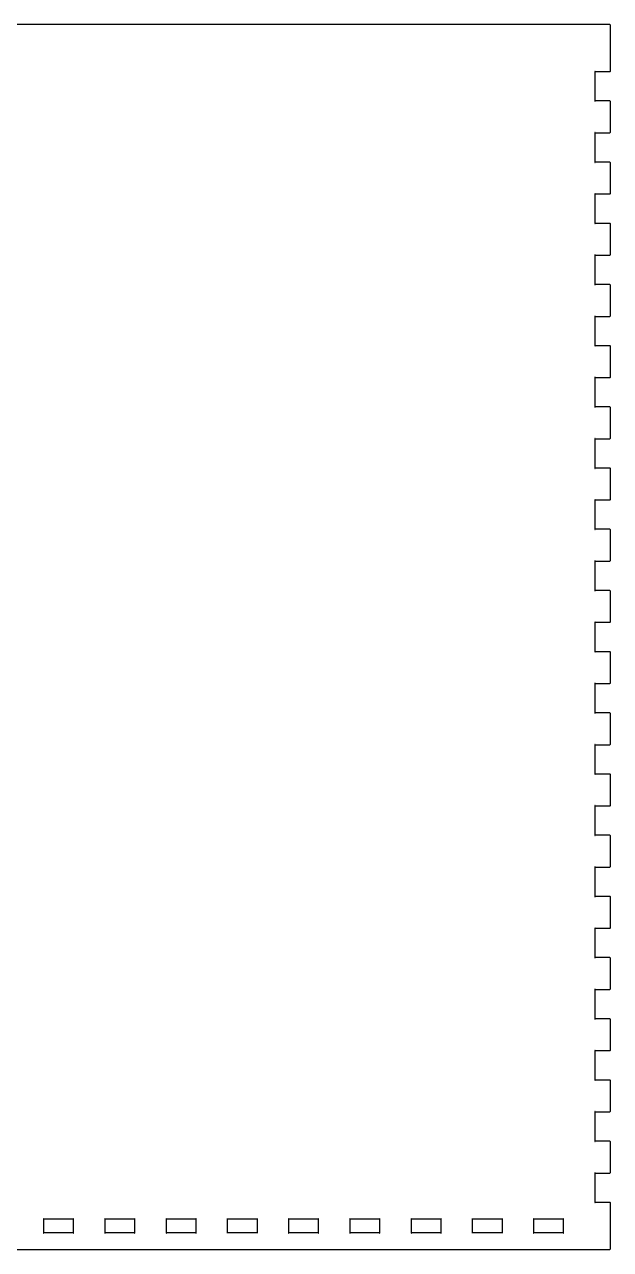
# Model space of a CAD drawing. Extents: x -201 to 201, y -296 to 307.
# Drawn here: x -96.3 to -0.6, y -295.8 to -95.6 of the extents above; entities that cross this region are included whole.
import ezdxf

# ---------------------------------------------------------------- set-up
doc = ezdxf.new("R2010")
doc.units = 0
doc.header["$MEASUREMENT"] = 0
doc.layers.add('MODELSKETCH_VISIBLE', color=7, linetype='CONTINUOUS')

msp = doc.modelspace()

# ---------------------------------------------------------------- linework, layer by layer
at = {"layer": 'MODELSKETCH_VISIBLE'}
for p, q in [((-3.2247, -95.6247), (-198.2239, -95.6247)), ((-0.7247, -95.6247), (-3.2247, -95.6247)), ((-0.7087, -95.6247), (-0.7247, -95.6247)), ((-0.6547, -95.6537), (-0.7087, -95.6247)), ((-0.6237, -95.7077), (-0.6547, -95.6537)), ((-0.6237, -95.7257), (-0.6237, -95.7077)), ((-0.6237, -103.2247), (-0.6237, -95.7257)), ((-3.1627, -103.2867), (-3.1667, -103.3107)), ((-3.1667, -103.3107), (-3.1347, -103.3257)), ((-3.1387, -103.2827), (-3.1627, -103.2867)), ((-3.1237, -103.3147), (-3.1387, -103.2827)), ((-3.1347, -103.3257), (-3.1237, -103.3257)), ((-3.1237, -103.3257), (-3.1237, -103.3147)), ((-3.1237, -103.3257), (-0.7247, -103.3257)), ((-3.1237, -108.1257), (-3.1237, -103.3257)), ((-0.7247, -103.3257), (-0.7087, -103.3257)), ((-0.7087, -103.3257), (-0.6547, -103.2947)), ((-0.6547, -103.2947), (-0.6237, -103.2417)), ((-0.6237, -103.2417), (-0.6237, -103.2247)), ((-3.1347, -108.1257), (-3.1667, -108.1387)), ((-3.1667, -108.1387), (-3.1627, -108.1627)), ((-3.1627, -108.1627), (-3.1387, -108.1667)), ((-3.1387, -108.1667), (-3.1237, -108.1347)), ((-3.1237, -108.1257), (-3.1347, -108.1257)), ((-3.1237, -108.1347), (-3.1237, -108.1257)), ((-0.7247, -108.1257), (-3.1237, -108.1257)), ((-0.7087, -108.1257), (-0.7247, -108.1257)), ((-0.6547, -108.1547), (-0.7087, -108.1257)), ((-0.6237, -108.2077), (-0.6547, -108.1547)), ((-0.6237, -108.2257), (-0.6237, -108.2077)), ((-0.6237, -113.2257), (-0.6237, -108.2257)), ((-3.1627, -113.2877), (-3.1667, -113.3107)), ((-3.1667, -113.3107), (-3.1347, -113.3257)), ((-3.1387, -113.2837), (-3.1627, -113.2877)), ((-3.1237, -113.3147), (-3.1387, -113.2837)), ((-3.1347, -113.3257), (-3.1237, -113.3257)), ((-3.1237, -113.3257), (-3.1237, -113.3147)), ((-3.1237, -113.3257), (-0.7247, -113.3257)), ((-3.1237, -118.1257), (-3.1237, -113.3257)), ((-0.7247, -113.3257), (-0.7087, -113.3257)), ((-0.7087, -113.3257), (-0.6547, -113.2957)), ((-0.6547, -113.2957), (-0.6237, -113.2417)), ((-0.6237, -113.2417), (-0.6237, -113.2257)), ((-3.1347, -118.1257), (-3.1667, -118.1397)), ((-3.1667, -118.1397), (-3.1627, -118.1627)), ((-3.1627, -118.1627), (-3.1387, -118.1677)), ((-3.1387, -118.1677), (-3.1237, -118.1357)), ((-3.1237, -118.1257), (-3.1347, -118.1257)), ((-3.1237, -118.1357), (-3.1237, -118.1257)), ((-0.7247, -118.1257), (-3.1237, -118.1257)), ((-0.7087, -118.1257), (-0.7247, -118.1257)), ((-0.6547, -118.1547), (-0.7087, -118.1257)), ((-0.6237, -118.2087), (-0.6547, -118.1547)), ((-0.6237, -118.2267), (-0.6237, -118.2087)), ((-0.6237, -123.2257), (-0.6237, -118.2267)), ((-3.1627, -123.2877), (-3.1667, -123.3097)), ((-3.1667, -123.3097), (-3.1347, -123.3247)), ((-3.1387, -123.2827), (-3.1627, -123.2877)), ((-3.1237, -123.3137), (-3.1387, -123.2827)), ((-3.1347, -123.3247), (-3.1237, -123.3247)), ((-3.1237, -123.3247), (-3.1237, -123.3137)), ((-3.1237, -123.3247), (-0.7247, -123.3247)), ((-3.1237, -128.1257), (-3.1237, -123.3247)), ((-0.7247, -123.3247), (-0.7087, -123.3247)), ((-0.7087, -123.3247), (-0.6547, -123.2967)), ((-0.6547, -123.2967), (-0.6237, -123.2427)), ((-0.6237, -123.2427), (-0.6237, -123.2257)), ((-3.1347, -128.1257), (-3.1667, -128.1397)), ((-3.1237, -128.1257), (-3.1347, -128.1257)), ((-3.1237, -128.1357), (-3.1237, -128.1257)), ((-0.7247, -128.1257), (-3.1237, -128.1257)), ((-0.7087, -128.1257), (-0.7247, -128.1257)), ((-0.6547, -128.1547), (-0.7087, -128.1257)), ((-3.1667, -128.1397), (-3.1627, -128.1637)), ((-3.1627, -128.1637), (-3.1387, -128.1677)), ((-3.1387, -128.1677), (-3.1237, -128.1357)), ((-0.6237, -128.2077), (-0.6547, -128.1547)), ((-0.6237, -128.2257), (-0.6237, -128.2077)), ((-0.6237, -133.2247), (-0.6237, -128.2257)), ((-3.1627, -133.2867), (-3.1667, -133.3107)), ((-3.1667, -133.3107), (-3.1347, -133.3257)), ((-3.1387, -133.2827), (-3.1627, -133.2867)), ((-3.1237, -133.3147), (-3.1387, -133.2827)), ((-3.1347, -133.3257), (-3.1237, -133.3257)), ((-3.1237, -133.3257), (-3.1237, -133.3147)), ((-3.1237, -133.3257), (-0.7247, -133.3257)), ((-3.1237, -138.1257), (-3.1237, -133.3257)), ((-0.7247, -133.3257), (-0.7087, -133.3257)), ((-0.7087, -133.3257), (-0.6547, -133.2947)), ((-0.6547, -133.2947), (-0.6237, -133.2417)), ((-0.6237, -133.2417), (-0.6237, -133.2247)), ((-3.1347, -138.1257), (-3.1667, -138.1387)), ((-3.1387, -138.1667), (-3.1237, -138.1347)), ((-3.1237, -138.1257), (-3.1347, -138.1257)), ((-3.1237, -138.1347), (-3.1237, -138.1257)), ((-0.7247, -138.1257), (-3.1237, -138.1257)), ((-0.7087, -138.1257), (-0.7247, -138.1257)), ((-0.6547, -138.1537), (-0.7087, -138.1257)), ((-3.1667, -138.1387), (-3.1627, -138.1627)), ((-3.1627, -138.1627), (-3.1387, -138.1667)), ((-0.6237, -138.2077), (-0.6547, -138.1537)), ((-0.6237, -138.2257), (-0.6237, -138.2077)), ((-0.6237, -143.2257), (-0.6237, -138.2257)), ((-3.1627, -143.2877), (-3.1667, -143.3107)), ((-3.1667, -143.3107), (-3.1347, -143.3257)), ((-3.1387, -143.2837), (-3.1627, -143.2877)), ((-3.1237, -143.3147), (-3.1387, -143.2837)), ((-3.1347, -143.3257), (-3.1237, -143.3257)), ((-3.1237, -143.3257), (-3.1237, -143.3147)), ((-3.1237, -143.3257), (-0.7247, -143.3257)), ((-3.1237, -148.1257), (-3.1237, -143.3257)), ((-0.7247, -143.3257), (-0.7087, -143.3257)), ((-0.7087, -143.3257), (-0.6547, -143.2957)), ((-0.6547, -143.2957), (-0.6237, -143.2417)), ((-0.6237, -143.2417), (-0.6237, -143.2257)), ((-3.1347, -148.1257), (-3.1667, -148.1397)), ((-3.1667, -148.1397), (-3.1627, -148.1627)), ((-3.1387, -148.1667), (-3.1237, -148.1357)), ((-3.1237, -148.1257), (-3.1347, -148.1257)), ((-3.1237, -148.1357), (-3.1237, -148.1257)), ((-0.7247, -148.1257), (-3.1237, -148.1257)), ((-0.7087, -148.1257), (-0.7247, -148.1257)), ((-0.6547, -148.1547), (-0.7087, -148.1257)), ((-3.1627, -148.1627), (-3.1387, -148.1667)), ((-0.6237, -148.2087), (-0.6547, -148.1547)), ((-0.6237, -148.2267), (-0.6237, -148.2087)), ((-0.6237, -153.2257), (-0.6237, -148.2267)), ((-3.1627, -153.2877), (-3.1667, -153.3117)), ((-3.1667, -153.3117), (-3.1347, -153.3267)), ((-3.1387, -153.2837), (-3.1627, -153.2877)), ((-3.1237, -153.3147), (-3.1387, -153.2837)), ((-3.1347, -153.3267), (-3.1237, -153.3267)), ((-3.1237, -153.3267), (-3.1237, -153.3147)), ((-3.1237, -153.3267), (-0.7247, -153.3267)), ((-3.1237, -158.1257), (-3.1237, -153.3267)), ((-0.7247, -153.3267), (-0.7087, -153.3267)), ((-0.7087, -153.3267), (-0.6547, -153.2957)), ((-0.6547, -153.2957), (-0.6237, -153.2417)), ((-0.6237, -153.2417), (-0.6237, -153.2257)), ((-3.1347, -158.1257), (-3.1667, -158.1397)), ((-3.1667, -158.1397), (-3.1627, -158.1637)), ((-3.1387, -158.1677), (-3.1237, -158.1357)), ((-3.1237, -158.1257), (-3.1347, -158.1257)), ((-3.1237, -158.1357), (-3.1237, -158.1257)), ((-0.7247, -158.1257), (-3.1237, -158.1257)), ((-0.7087, -158.1257), (-0.7247, -158.1257)), ((-0.6547, -158.1547), (-0.7087, -158.1257)), ((-0.6237, -158.2077), (-0.6547, -158.1547)), ((-3.1627, -158.1637), (-3.1387, -158.1677)), ((-0.6237, -158.2247), (-0.6237, -158.2077)), ((-0.6237, -163.2257), (-0.6237, -158.2247)), ((-3.1627, -163.2877), (-3.1667, -163.3097)), ((-3.1667, -163.3097), (-3.1347, -163.3257)), ((-3.1387, -163.2827), (-3.1627, -163.2877)), ((-3.1237, -163.3147), (-3.1387, -163.2827)), ((-3.1347, -163.3257), (-3.1237, -163.3257)), ((-3.1237, -163.3257), (-3.1237, -163.3147)), ((-3.1237, -163.3257), (-0.7247, -163.3257)), ((-3.1237, -168.1267), (-3.1237, -163.3257)), ((-0.7247, -163.3257), (-0.7087, -163.3257)), ((-0.7087, -163.3257), (-0.6547, -163.2967)), ((-0.6547, -163.2967), (-0.6237, -163.2427)), ((-0.6237, -163.2427), (-0.6237, -163.2257)), ((-3.1347, -168.1267), (-3.1667, -168.1407)), ((-3.1667, -168.1407), (-3.1627, -168.1637)), ((-3.1627, -168.1637), (-3.1387, -168.1677)), ((-3.1387, -168.1677), (-3.1237, -168.1357)), ((-3.1237, -168.1267), (-3.1347, -168.1267)), ((-0.7247, -168.1267), (-3.1237, -168.1267)), ((-3.1237, -168.1357), (-3.1237, -168.1267)), ((-0.7087, -168.1267), (-0.7247, -168.1267)), ((-0.6547, -168.1557), (-0.7087, -168.1267)), ((-0.6237, -168.2077), (-0.6547, -168.1557)), ((-0.6237, -168.2257), (-0.6237, -168.2077)), ((-0.6237, -173.2257), (-0.6237, -168.2257)), ((-3.1627, -173.2877), (-3.1667, -173.3107)), ((-3.1667, -173.3107), (-3.1347, -173.3257)), ((-3.1387, -173.2827), (-3.1627, -173.2877)), ((-3.1237, -173.3147), (-3.1387, -173.2827)), ((-3.1347, -173.3257), (-3.1237, -173.3257)), ((-3.1237, -173.3257), (-3.1237, -173.3147)), ((-3.1237, -178.1257), (-3.1237, -173.3257)), ((-3.1237, -173.3257), (-0.7247, -173.3257)), ((-0.7247, -173.3257), (-0.7087, -173.3257)), ((-0.7087, -173.3257), (-0.6547, -173.2957)), ((-0.6547, -173.2957), (-0.6237, -173.2417)), ((-0.6237, -173.2417), (-0.6237, -173.2257)), ((-3.1347, -178.1257), (-3.1667, -178.1397)), ((-3.1667, -178.1397), (-3.1627, -178.1627)), ((-3.1627, -178.1627), (-3.1387, -178.1667)), ((-3.1387, -178.1667), (-3.1237, -178.1357)), ((-3.1237, -178.1257), (-3.1347, -178.1257)), ((-0.7247, -178.1257), (-3.1237, -178.1257)), ((-3.1237, -178.1357), (-3.1237, -178.1257)), ((-0.7087, -178.1257), (-0.7247, -178.1257)), ((-0.6547, -178.1547), (-0.7087, -178.1257)), ((-0.6237, -178.2087), (-0.6547, -178.1547)), ((-0.6237, -178.2267), (-0.6237, -178.2087)), ((-0.6237, -183.2257), (-0.6237, -178.2267)), ((-3.1627, -183.2877), (-3.1667, -183.3107)), ((-3.1667, -183.3107), (-3.1347, -183.3267)), ((-3.1387, -183.2837), (-3.1627, -183.2877)), ((-3.1237, -183.3157), (-3.1387, -183.2837)), ((-3.1347, -183.3267), (-3.1237, -183.3267)), ((-3.1237, -183.3267), (-3.1237, -183.3157)), ((-3.1237, -188.1257), (-3.1237, -183.3267)), ((-3.1237, -183.3267), (-0.7247, -183.3267)), ((-0.7247, -183.3267), (-0.7087, -183.3267)), ((-0.7087, -183.3267), (-0.6547, -183.2957)), ((-0.6547, -183.2957), (-0.6237, -183.2417)), ((-0.6237, -183.2417), (-0.6237, -183.2257)), ((-3.1347, -188.1257), (-3.1667, -188.1397)), ((-3.1667, -188.1397), (-3.1627, -188.1637)), ((-3.1627, -188.1637), (-3.1387, -188.1667)), ((-3.1387, -188.1667), (-3.1237, -188.1357)), ((-3.1237, -188.1257), (-3.1347, -188.1257)), ((-0.7247, -188.1257), (-3.1237, -188.1257)), ((-3.1237, -188.1357), (-3.1237, -188.1257)), ((-0.7087, -188.1257), (-0.7247, -188.1257)), ((-0.6547, -188.1547), (-0.7087, -188.1257)), ((-0.6237, -188.2077), (-0.6547, -188.1547)), ((-0.6237, -188.2247), (-0.6237, -188.2077)), ((-0.6237, -193.2257), (-0.6237, -188.2247)), ((-3.1627, -193.2877), (-3.1667, -193.3107)), ((-3.1667, -193.3107), (-3.1347, -193.3257)), ((-3.1387, -193.2827), (-3.1627, -193.2877)), ((-3.1237, -193.3137), (-3.1387, -193.2827)), ((-3.1347, -193.3257), (-3.1237, -193.3257)), ((-3.1237, -193.3257), (-3.1237, -193.3137)), ((-3.1237, -198.1267), (-3.1237, -193.3257)), ((-3.1237, -193.3257), (-0.7247, -193.3257)), ((-0.7247, -193.3257), (-0.7087, -193.3257)), ((-0.7087, -193.3257), (-0.6547, -193.2957)), ((-0.6547, -193.2957), (-0.6237, -193.2427)), ((-0.6237, -193.2427), (-0.6237, -193.2257)), ((-3.1347, -198.1267), (-3.1667, -198.1397)), ((-3.1667, -198.1397), (-3.1627, -198.1637)), ((-3.1627, -198.1637), (-3.1387, -198.1677)), ((-3.1387, -198.1677), (-3.1237, -198.1357)), ((-3.1237, -198.1267), (-3.1347, -198.1267)), ((-0.7247, -198.1267), (-3.1237, -198.1267)), ((-3.1237, -198.1357), (-3.1237, -198.1267)), ((-0.7087, -198.1267), (-0.7247, -198.1267)), ((-0.6547, -198.1557), (-0.7087, -198.1267)), ((-0.6237, -198.2077), (-0.6547, -198.1557)), ((-0.6237, -198.2257), (-0.6237, -198.2077)), ((-0.6237, -203.2267), (-0.6237, -198.2257)), ((-3.1627, -203.2887), (-3.1667, -203.3107)), ((-3.1667, -203.3107), (-3.1347, -203.3257)), ((-3.1387, -203.2827), (-3.1627, -203.2887)), ((-3.1237, -203.3147), (-3.1387, -203.2827)), ((-3.1347, -203.3257), (-3.1237, -203.3257)), ((-3.1237, -203.3257), (-3.1237, -203.3147)), ((-3.1237, -208.1257), (-3.1237, -203.3257)), ((-3.1237, -203.3257), (-0.7247, -203.3257)), ((-0.7247, -203.3257), (-0.7087, -203.3257)), ((-0.7087, -203.3257), (-0.6547, -203.2957)), ((-0.6547, -203.2957), (-0.6237, -203.2427)), ((-0.6237, -203.2427), (-0.6237, -203.2267)), ((-3.1347, -208.1257), (-3.1667, -208.1397)), ((-3.1667, -208.1397), (-3.1627, -208.1627)), ((-3.1627, -208.1627), (-3.1387, -208.1667)), ((-3.1387, -208.1667), (-3.1237, -208.1347)), ((-3.1237, -208.1257), (-3.1347, -208.1257)), ((-0.7247, -208.1257), (-3.1237, -208.1257)), ((-3.1237, -208.1347), (-3.1237, -208.1257)), ((-0.7087, -208.1257), (-0.7247, -208.1257)), ((-0.6547, -208.1547), (-0.7087, -208.1257)), ((-0.6237, -208.2077), (-0.6547, -208.1547)), ((-0.6237, -208.2257), (-0.6237, -208.2077)), ((-0.6237, -213.2257), (-0.6237, -208.2257)), ((-3.1627, -213.2877), (-3.1667, -213.3107)), ((-3.1667, -213.3107), (-3.1347, -213.3257)), ((-3.1387, -213.2837), (-3.1627, -213.2877)), ((-3.1237, -213.3157), (-3.1387, -213.2837)), ((-3.1347, -213.3257), (-3.1237, -213.3257)), ((-3.1237, -213.3257), (-3.1237, -213.3157)), ((-3.1237, -218.1257), (-3.1237, -213.3257)), ((-3.1237, -213.3257), (-0.7247, -213.3257)), ((-0.7247, -213.3257), (-0.7087, -213.3257)), ((-0.7087, -213.3257), (-0.6547, -213.2957)), ((-0.6547, -213.2957), (-0.6237, -213.2427)), ((-0.6237, -213.2427), (-0.6237, -213.2257)), ((-3.1347, -218.1257), (-3.1667, -218.1395)), ((-3.1667, -218.1395), (-3.1627, -218.1631)), ((-3.1627, -218.1631), (-3.1387, -218.167)), ((-3.1387, -218.167), (-3.1237, -218.1356)), ((-3.1237, -218.1257), (-3.1347, -218.1257)), ((-0.7247, -218.1257), (-3.1237, -218.1257)), ((-3.1237, -218.1356), (-3.1237, -218.1257)), ((-0.7087, -218.1257), (-0.7247, -218.1257)), ((-0.6547, -218.1547), (-0.7087, -218.1257)), ((-0.6237, -218.2072), (-0.6547, -218.1547)), ((-0.6237, -218.2252), (-0.6237, -218.2072)), ((-0.6237, -223.2259), (-0.6237, -218.2252)), ((-3.1627, -223.2879), (-3.1667, -223.3102)), ((-3.1667, -223.3102), (-3.1347, -223.3253)), ((-3.1387, -223.2823), (-3.1627, -223.2879)), ((-3.1237, -223.314), (-3.1387, -223.2823)), ((-3.1347, -223.3253), (-3.1237, -223.3253)), ((-3.1237, -223.3253), (-3.1237, -223.314)), ((-3.1237, -223.3253), (-0.7247, -223.3253)), ((-3.1237, -228.1263), (-3.1237, -223.3253)), ((-0.7247, -223.3253), (-0.7087, -223.3253)), ((-0.7087, -223.3253), (-0.6547, -223.2964)), ((-0.6547, -223.2964), (-0.6237, -223.2424)), ((-0.6237, -223.2424), (-0.6237, -223.2259)), ((-3.1347, -228.1263), (-3.1667, -228.14)), ((-3.1667, -228.14), (-3.1627, -228.1633)), ((-3.1627, -228.1633), (-3.1387, -228.1676)), ((-3.1387, -228.1676), (-3.1237, -228.1358)), ((-3.1237, -228.1263), (-3.1347, -228.1263)), ((-3.1237, -228.1358), (-3.1237, -228.1263)), ((-0.7247, -228.1263), (-3.1237, -228.1263)), ((-0.7087, -228.1263), (-0.7247, -228.1263)), ((-0.6547, -228.1552), (-0.7087, -228.1263)), ((-0.6237, -228.2074), (-0.6547, -228.1552)), ((-0.6237, -228.2254), (-0.6237, -228.2074)), ((-0.6237, -233.225), (-0.6237, -228.2254)), ((-3.1627, -233.2871), (-3.1667, -233.3104)), ((-3.1667, -233.3104), (-3.1347, -233.3255)), ((-3.1387, -233.2828), (-3.1627, -233.2871)), ((-3.1237, -233.3146), (-3.1387, -233.2828)), ((-3.1347, -233.3255), (-3.1237, -233.3255)), ((-3.1237, -233.3255), (-3.1237, -233.3146)), ((-3.1237, -233.3255), (-0.7247, -233.3255)), ((-3.1237, -238.1254), (-3.1237, -233.3255)), ((-0.7247, -233.3255), (-0.7087, -233.3255)), ((-0.7087, -233.3255), (-0.6547, -233.2952)), ((-0.6547, -233.2952), (-0.6237, -233.2416)), ((-0.6237, -233.2416), (-0.6237, -233.225)), ((-3.1347, -238.1254), (-3.1667, -238.1392)), ((-3.1667, -238.1392), (-3.1627, -238.1625)), ((-3.1627, -238.1625), (-3.1387, -238.1667)), ((-3.1387, -238.1667), (-3.1237, -238.1349)), ((-3.1237, -238.1254), (-3.1347, -238.1254)), ((-3.1237, -238.1349), (-3.1237, -238.1254)), ((-0.7247, -238.1254), (-3.1237, -238.1254)), ((-0.7087, -238.1254), (-0.7247, -238.1254)), ((-0.6547, -238.1543), (-0.7087, -238.1254)), ((-0.6237, -238.208), (-0.6547, -238.1543)), ((-0.6237, -238.226), (-0.6237, -238.208)), ((-0.6237, -243.2255), (-0.6237, -238.226)), ((-3.1627, -243.2876), (-3.1667, -243.3109)), ((-3.1667, -243.3109), (-3.1347, -243.3261)), ((-3.1387, -243.2834), (-3.1627, -243.2876)), ((-3.1237, -243.3151), (-3.1387, -243.2834)), ((-3.1347, -243.3261), (-3.1237, -243.3261)), ((-3.1237, -243.3261), (-3.1237, -243.3151)), ((-3.1237, -243.3261), (-0.7247, -243.3261)), ((-3.1237, -248.1256), (-3.1237, -243.3261)), ((-0.7247, -243.3261), (-0.7087, -243.3261)), ((-0.7087, -243.3261), (-0.6547, -243.2957)), ((-0.6547, -243.2957), (-0.6237, -243.2421)), ((-0.6237, -243.2421), (-0.6237, -243.2255)), ((-3.1347, -248.1256), (-3.1667, -248.1394)), ((-3.1667, -248.1394), (-3.1627, -248.163)), ((-3.1627, -248.163), (-3.1387, -248.1672)), ((-3.1387, -248.1672), (-3.1237, -248.1355)), ((-3.1237, -248.1256), (-3.1347, -248.1256)), ((-3.1237, -248.1355), (-3.1237, -248.1256)), ((-0.7247, -248.1256), (-3.1237, -248.1256)), ((-0.7087, -248.1256), (-0.7247, -248.1256)), ((-0.6547, -248.1545), (-0.7087, -248.1256)), ((-0.6237, -248.2085), (-0.6547, -248.1545)), ((-0.6237, -248.2265), (-0.6237, -248.2085)), ((-0.6237, -253.2257), (-0.6237, -248.2265)), ((-3.1627, -253.2878), (-3.1667, -253.31)), ((-3.1667, -253.31), (-3.1347, -253.3252)), ((-3.1387, -253.2825), (-3.1627, -253.2878)), ((-3.1237, -253.3139), (-3.1387, -253.2825)), ((-3.1347, -253.3252), (-3.1237, -253.3252)), ((-3.1237, -253.3252), (-3.1237, -253.3139)), ((-3.1237, -253.3252), (-0.7247, -253.3252)), ((-3.1237, -258.1262), (-3.1237, -253.3252)), ((-0.7247, -253.3252), (-0.7087, -253.3252)), ((-0.7087, -253.3252), (-0.6547, -253.2963)), ((-0.6547, -253.2963), (-0.6237, -253.2423)), ((-0.6237, -253.2423), (-0.6237, -253.2257)), ((-3.1347, -258.1262), (-3.1667, -258.1399)), ((-3.1667, -258.1399), (-3.1627, -258.1632)), ((-3.1627, -258.1632), (-3.1387, -258.1674)), ((-3.1387, -258.1674), (-3.1237, -258.1357)), ((-3.1237, -258.1262), (-3.1347, -258.1262)), ((-3.1237, -258.1357), (-3.1237, -258.1262)), ((-0.7247, -258.1262), (-3.1237, -258.1262)), ((-0.7087, -258.1262), (-0.7247, -258.1262)), ((-0.6547, -258.1551), (-0.7087, -258.1262)), ((-0.6237, -258.2073), (-0.6547, -258.1551)), ((-0.6237, -258.2253), (-0.6237, -258.2073)), ((-0.6237, -263.2249), (-0.6237, -258.2253)), ((-3.1627, -263.2869), (-3.1667, -263.3102)), ((-3.1667, -263.3102), (-3.1347, -263.3254)), ((-3.1387, -263.2827), (-3.1627, -263.2869)), ((-3.1237, -263.3145), (-3.1387, -263.2827)), ((-3.1347, -263.3254), (-3.1237, -263.3254)), ((-3.1237, -263.3254), (-3.1237, -263.3145)), ((-3.1237, -263.3254), (-0.7247, -263.3254)), ((-3.1237, -268.1253), (-3.1237, -263.3254)), ((-0.7247, -263.3254), (-0.7087, -263.3254)), ((-0.7087, -263.3254), (-0.6547, -263.2951)), ((-0.6547, -263.2951), (-0.6237, -263.2414)), ((-0.6237, -263.2414), (-0.6237, -263.2249)), ((-3.1347, -268.1253), (-3.1667, -268.139)), ((-3.1667, -268.139), (-3.1627, -268.1623)), ((-3.1627, -268.1623), (-3.1387, -268.1666)), ((-3.1387, -268.1666), (-3.1237, -268.1348)), ((-3.1237, -268.1253), (-3.1347, -268.1253)), ((-3.1237, -268.1348), (-3.1237, -268.1253)), ((-0.7247, -268.1253), (-3.1237, -268.1253)), ((-0.7087, -268.1253), (-0.7247, -268.1253)), ((-0.6547, -268.1542), (-0.7087, -268.1253)), ((-0.6237, -268.2078), (-0.6547, -268.1542)), ((-0.6237, -268.2258), (-0.6237, -268.2078)), ((-0.6237, -273.2254), (-0.6237, -268.2258)), ((-3.1627, -273.2875), (-3.1667, -273.3108)), ((-3.1667, -273.3108), (-3.1347, -273.3259)), ((-3.1387, -273.2833), (-3.1627, -273.2875)), ((-3.1237, -273.315), (-3.1387, -273.2833)), ((-3.1347, -273.3259), (-3.1237, -273.3259)), ((-3.1237, -273.3259), (-3.1237, -273.315)), ((-3.1237, -273.3259), (-0.7247, -273.3259)), ((-3.1237, -278.1255), (-3.1237, -273.3259)), ((-0.7247, -273.3259), (-0.7087, -273.3259)), ((-0.7087, -273.3259), (-0.6547, -273.2956)), ((-0.6547, -273.2956), (-0.6237, -273.242)), ((-0.6237, -273.242), (-0.6237, -273.2254)), ((-3.1347, -278.1255), (-3.1667, -278.1392)), ((-3.1667, -278.1392), (-3.1627, -278.1629)), ((-3.1627, -278.1629), (-3.1387, -278.1671)), ((-3.1387, -278.1671), (-3.1237, -278.1354)), ((-3.1237, -278.1255), (-3.1347, -278.1255)), ((-3.1237, -278.1354), (-3.1237, -278.1255)), ((-0.7247, -278.1255), (-3.1237, -278.1255)), ((-0.7087, -278.1255), (-0.7247, -278.1255)), ((-0.6547, -278.1544), (-0.7087, -278.1255)), ((-0.6237, -278.2084), (-0.6547, -278.1544)), ((-0.6237, -278.2264), (-0.6237, -278.2084)), ((-0.6237, -283.2258), (-0.6237, -278.2264)), ((-3.1627, -283.2877), (-3.1667, -283.3112)), ((-3.1667, -283.3112), (-3.1347, -283.3263)), ((-3.1387, -283.2836), (-3.1627, -283.2877)), ((-3.1237, -283.3153), (-3.1387, -283.2836)), ((-3.1347, -283.3263), (-3.1237, -283.3263)), ((-3.1237, -283.3263), (-3.1237, -283.3153)), ((-3.1237, -283.3263), (-0.7247, -283.3263)), ((-3.1237, -288.1261), (-3.1237, -283.3263)), ((-0.7247, -283.3263), (-0.7087, -283.3263)), ((-0.7087, -283.3263), (-0.6547, -283.296)), ((-0.6547, -283.296), (-0.6237, -283.2423)), ((-0.6237, -283.2423), (-0.6237, -283.2258)), ((-3.1347, -288.1261), (-3.1667, -288.1399)), ((-3.1667, -288.1399), (-3.1627, -288.1633)), ((-3.1627, -288.1633), (-3.1387, -288.1674)), ((-3.1387, -288.1674), (-3.1237, -288.1357)), ((-3.1237, -288.1261), (-3.1347, -288.1261)), ((-3.1237, -288.1357), (-3.1237, -288.1261)), ((-0.7247, -288.1261), (-3.1237, -288.1261)), ((-0.7087, -288.1261), (-0.7247, -288.1261)), ((-0.6547, -288.155), (-0.7087, -288.1261)), ((-0.6237, -288.2074), (-0.6547, -288.155)), ((-0.6237, -288.2253), (-0.6237, -288.2074)), ((-0.6237, -295.726), (-0.6237, -288.2253)), ((-93.1627, -290.7871), (-93.1677, -290.8105)), ((-93.1677, -290.8105), (-93.1367, -290.8256)), ((-93.1397, -290.7829), (-93.1627, -290.7871)), ((-93.1247, -290.8146), (-93.1397, -290.7829)), ((-93.1367, -290.8256), (-93.1247, -290.8256)), ((-93.1247, -290.8256), (-93.1247, -290.8146)), ((-93.1247, -290.8256), (-88.3257, -290.8256)), ((-93.1247, -293.1256), (-93.1247, -290.8256)), ((-88.3117, -290.7829), (-88.3257, -290.8146)), ((-88.3257, -290.8146), (-88.3257, -290.8256)), ((-88.3257, -290.8256), (-88.3257, -293.1256)), ((-88.3257, -290.8256), (-88.3157, -290.8256)), ((-88.3157, -290.8256), (-88.2837, -290.8105)), ((-88.2877, -290.7871), (-88.3117, -290.7829)), ((-88.2837, -290.8105), (-88.2877, -290.7871)), ((-83.1637, -290.7871), (-83.1677, -290.8105)), ((-83.1677, -290.8105), (-83.1357, -290.8256)), ((-83.1397, -290.7829), (-83.1637, -290.7871)), ((-83.1247, -290.8146), (-83.1397, -290.7829)), ((-83.1357, -290.8256), (-83.1247, -290.8256)), ((-83.1247, -290.8256), (-83.1247, -290.8146)), ((-83.1247, -290.8256), (-78.3247, -290.8256)), ((-83.1247, -293.1256), (-83.1247, -290.8256)), ((-78.3107, -290.7829), (-78.3247, -290.8146)), ((-78.3247, -290.8146), (-78.3247, -290.8256)), ((-78.3247, -290.8256), (-78.3247, -293.1256)), ((-78.3247, -290.8256), (-78.3157, -290.8256)), ((-78.3157, -290.8256), (-78.2837, -290.8105)), ((-78.2877, -290.7871), (-78.3107, -290.7829)), ((-78.2837, -290.8105), (-78.2877, -290.7871)), ((-73.1627, -290.7871), (-73.1667, -290.8105)), ((-73.1667, -290.8105), (-73.1347, -290.8256)), ((-73.1397, -290.7829), (-73.1627, -290.7871)), ((-73.1247, -290.8146), (-73.1397, -290.7829)), ((-73.1347, -290.8256), (-73.1247, -290.8256)), ((-73.1247, -290.8256), (-73.1247, -290.8146)), ((-73.1247, -290.8256), (-68.3247, -290.8256)), ((-73.1247, -293.1256), (-73.1247, -290.8256)), ((-68.3107, -290.7829), (-68.3247, -290.8146)), ((-68.3247, -290.8146), (-68.3247, -290.8256)), ((-68.3247, -290.8256), (-68.3247, -293.1256)), ((-68.3247, -290.8256), (-68.3147, -290.8256)), ((-68.3147, -290.8256), (-68.2827, -290.8105)), ((-68.2877, -290.7871), (-68.3107, -290.7829)), ((-68.2827, -290.8105), (-68.2877, -290.7871)), ((-63.1627, -290.7871), (-63.1677, -290.8105)), ((-63.1677, -290.8105), (-63.1357, -290.8256)), ((-63.1407, -290.7829), (-63.1627, -290.7871)), ((-63.1247, -290.8146), (-63.1407, -290.7829)), ((-63.1357, -290.8256), (-63.1247, -290.8256)), ((-63.1247, -290.8256), (-63.1247, -290.8146)), ((-63.1247, -290.8256), (-58.3257, -290.8256)), ((-63.1247, -293.1256), (-63.1247, -290.8256)), ((-58.3117, -290.7829), (-58.3257, -290.8146)), ((-58.3257, -290.8146), (-58.3257, -290.8256)), ((-58.3257, -290.8256), (-58.3257, -293.1256)), ((-58.3257, -290.8256), (-58.3157, -290.8256)), ((-58.3157, -290.8256), (-58.2847, -290.8105)), ((-58.2877, -290.7871), (-58.3117, -290.7829)), ((-58.2847, -290.8105), (-58.2877, -290.7871)), ((-53.1637, -290.7871), (-53.1677, -290.8105)), ((-53.1677, -290.8105), (-53.1357, -290.8256)), ((-53.1397, -290.7829), (-53.1637, -290.7871)), ((-53.1247, -290.8146), (-53.1397, -290.7829)), ((-53.1357, -290.8256), (-53.1247, -290.8256)), ((-53.1247, -290.8256), (-53.1247, -290.8146)), ((-53.1247, -290.8256), (-48.3247, -290.8256)), ((-53.1247, -293.1256), (-53.1247, -290.8256)), ((-48.3117, -290.7829), (-48.3247, -290.8146)), ((-48.3247, -290.8146), (-48.3247, -290.8256)), ((-48.3247, -290.8256), (-48.3247, -293.1256)), ((-48.3247, -290.8256), (-48.3157, -290.8256)), ((-48.3157, -290.8256), (-48.2837, -290.8105)), ((-48.2877, -290.7871), (-48.3117, -290.7829)), ((-48.2837, -290.8105), (-48.2877, -290.7871)), ((-43.1627, -290.7871), (-43.1667, -290.8105)), ((-43.1667, -290.8105), (-43.1357, -290.8256)), ((-43.1397, -290.7829), (-43.1627, -290.7871)), ((-43.1247, -290.8146), (-43.1397, -290.7829)), ((-43.1357, -290.8256), (-43.1247, -290.8256)), ((-43.1247, -290.8256), (-43.1247, -290.8146)), ((-43.1247, -290.8256), (-38.3247, -290.8256)), ((-43.1247, -293.1256), (-43.1247, -290.8256)), ((-38.3107, -290.7829), (-38.3247, -290.8146)), ((-38.3247, -290.8146), (-38.3247, -290.8256)), ((-38.3247, -290.8256), (-38.3247, -293.1256)), ((-38.3247, -290.8256), (-38.3147, -290.8256)), ((-38.3147, -290.8256), (-38.2837, -290.8105)), ((-38.2877, -290.7871), (-38.3107, -290.7829)), ((-38.2837, -290.8105), (-38.2877, -290.7871)), ((-33.1627, -290.7871), (-33.1667, -290.8105)), ((-33.1667, -290.8105), (-33.1347, -290.8256)), ((-33.1387, -290.7829), (-33.1627, -290.7871)), ((-33.1237, -290.8146), (-33.1387, -290.7829)), ((-33.1347, -290.8256), (-33.1237, -290.8256)), ((-33.1237, -290.8256), (-33.1237, -290.8146)), ((-33.1237, -290.8256), (-28.3247, -290.8256)), ((-33.1237, -293.1256), (-33.1237, -290.8256)), ((-28.3107, -290.7829), (-28.3247, -290.8146)), ((-28.3247, -290.8146), (-28.3247, -290.8256)), ((-28.3247, -290.8256), (-28.3247, -293.1256)), ((-28.3247, -290.8256), (-28.3147, -290.8256)), ((-28.3147, -290.8256), (-28.2827, -290.8105)), ((-28.2867, -290.7871), (-28.3107, -290.7829)), ((-28.2827, -290.8105), (-28.2867, -290.7871)), ((-23.1617, -290.7871), (-23.1677, -290.8105)), ((-23.1677, -290.8105), (-23.1357, -290.8256)), ((-23.1397, -290.7829), (-23.1617, -290.7871)), ((-23.1247, -290.8146), (-23.1397, -290.7829)), ((-23.1357, -290.8256), (-23.1247, -290.8256)), ((-23.1247, -290.8256), (-23.1247, -290.8146)), ((-23.1247, -290.8256), (-18.3247, -290.8256)), ((-23.1247, -293.1256), (-23.1247, -290.8256)), ((-18.3117, -290.7829), (-18.3247, -290.8146)), ((-18.3247, -290.8146), (-18.3247, -290.8256)), ((-18.3247, -290.8256), (-18.3247, -293.1256)), ((-18.3247, -290.8256), (-18.3157, -290.8256)), ((-18.3157, -290.8256), (-18.2837, -290.8105)), ((-18.2877, -290.7871), (-18.3117, -290.7829)), ((-18.2837, -290.8105), (-18.2877, -290.7871)), ((-13.1627, -290.7871), (-13.1667, -290.8105)), ((-13.1667, -290.8105), (-13.1357, -290.8256)), ((-13.1397, -290.7829), (-13.1627, -290.7871)), ((-13.1247, -290.8146), (-13.1397, -290.7829)), ((-13.1357, -290.8256), (-13.1247, -290.8256)), ((-13.1247, -290.8256), (-13.1247, -290.8146)), ((-13.1247, -290.8256), (-8.3247, -290.8256)), ((-13.1247, -293.1256), (-13.1247, -290.8256)), ((-8.3107, -290.7829), (-8.3247, -290.8146)), ((-8.3247, -290.8146), (-8.3247, -290.8256)), ((-8.3247, -290.8256), (-8.3247, -293.1256)), ((-8.3247, -290.8256), (-8.3147, -290.8256)), ((-8.3147, -290.8256), (-8.2837, -290.8105)), ((-8.2877, -290.7871), (-8.3107, -290.7829)), ((-8.2837, -290.8105), (-8.2877, -290.7871)), ((-93.1367, -293.1256), (-93.1677, -293.1394)), ((-93.1677, -293.1394), (-93.1627, -293.1628)), ((-93.1627, -293.1628), (-93.1397, -293.1669)), ((-93.1397, -293.1669), (-93.1247, -293.1352)), ((-93.1247, -293.1256), (-93.1367, -293.1256)), ((-93.1247, -293.1352), (-93.1247, -293.1256)), ((-90.7247, -293.1256), (-93.1247, -293.1256)), ((-88.3257, -293.1256), (-90.7247, -293.1256)), ((-88.3157, -293.1256), (-88.3257, -293.1256)), ((-88.3257, -293.1256), (-88.3257, -293.1352)), ((-88.3257, -293.1352), (-88.3117, -293.1669)), ((-88.2837, -293.1394), (-88.3157, -293.1256)), ((-88.3117, -293.1669), (-88.2877, -293.1628)), ((-88.2877, -293.1628), (-88.2837, -293.1394)), ((-83.1357, -293.1256), (-83.1677, -293.1394)), ((-83.1677, -293.1394), (-83.1637, -293.1628)), ((-83.1637, -293.1628), (-83.1397, -293.1669)), ((-83.1397, -293.1669), (-83.1247, -293.1352)), ((-83.1247, -293.1256), (-83.1357, -293.1256)), ((-83.1247, -293.1352), (-83.1247, -293.1256)), ((-80.7257, -293.1256), (-83.1247, -293.1256)), ((-78.3247, -293.1256), (-80.7257, -293.1256)), ((-78.3157, -293.1256), (-78.3247, -293.1256)), ((-78.3247, -293.1256), (-78.3247, -293.1352)), ((-78.3247, -293.1352), (-78.3107, -293.1669)), ((-78.2837, -293.1394), (-78.3157, -293.1256)), ((-78.3107, -293.1669), (-78.2877, -293.1628)), ((-78.2877, -293.1628), (-78.2837, -293.1394)), ((-73.1347, -293.1256), (-73.1667, -293.1394)), ((-73.1667, -293.1394), (-73.1627, -293.1628)), ((-73.1627, -293.1628), (-73.1397, -293.1669)), ((-73.1397, -293.1669), (-73.1247, -293.1352)), ((-73.1247, -293.1256), (-73.1347, -293.1256)), ((-73.1247, -293.1352), (-73.1247, -293.1256)), ((-70.7247, -293.1256), (-73.1247, -293.1256)), ((-68.3247, -293.1256), (-70.7247, -293.1256)), ((-68.3147, -293.1256), (-68.3247, -293.1256)), ((-68.3247, -293.1256), (-68.3247, -293.1352)), ((-68.3247, -293.1352), (-68.3107, -293.1669)), ((-68.2827, -293.1394), (-68.3147, -293.1256)), ((-68.3107, -293.1669), (-68.2877, -293.1628)), ((-68.2877, -293.1628), (-68.2827, -293.1394)), ((-63.1357, -293.1256), (-63.1677, -293.1394)), ((-63.1677, -293.1394), (-63.1627, -293.1628)), ((-63.1627, -293.1628), (-63.1407, -293.1669)), ((-63.1407, -293.1669), (-63.1247, -293.1352)), ((-63.1247, -293.1256), (-63.1357, -293.1256)), ((-63.1247, -293.1352), (-63.1247, -293.1256)), ((-60.7247, -293.1256), (-63.1247, -293.1256)), ((-58.3257, -293.1256), (-60.7247, -293.1256)), ((-58.3157, -293.1256), (-58.3257, -293.1256)), ((-58.3257, -293.1256), (-58.3257, -293.1352)), ((-58.3257, -293.1352), (-58.3117, -293.1669)), ((-58.2847, -293.1394), (-58.3157, -293.1256)), ((-58.3117, -293.1669), (-58.2877, -293.1628)), ((-58.2877, -293.1628), (-58.2847, -293.1394)), ((-53.1357, -293.1256), (-53.1677, -293.1394)), ((-53.1677, -293.1394), (-53.1637, -293.1628)), ((-53.1637, -293.1628), (-53.1397, -293.1669)), ((-53.1397, -293.1669), (-53.1247, -293.1352)), ((-53.1247, -293.1256), (-53.1357, -293.1256)), ((-53.1247, -293.1352), (-53.1247, -293.1256)), ((-50.7247, -293.1256), (-53.1247, -293.1256)), ((-48.3247, -293.1256), (-50.7247, -293.1256)), ((-48.3157, -293.1256), (-48.3247, -293.1256)), ((-48.3247, -293.1256), (-48.3247, -293.1352)), ((-48.3247, -293.1352), (-48.3117, -293.1669)), ((-48.2837, -293.1394), (-48.3157, -293.1256)), ((-48.3117, -293.1669), (-48.2877, -293.1628)), ((-48.2877, -293.1628), (-48.2837, -293.1394)), ((-43.1357, -293.1256), (-43.1667, -293.1394)), ((-43.1667, -293.1394), (-43.1627, -293.1628)), ((-43.1627, -293.1628), (-43.1397, -293.1669)), ((-43.1397, -293.1669), (-43.1247, -293.1352)), ((-43.1247, -293.1256), (-43.1357, -293.1256)), ((-43.1247, -293.1352), (-43.1247, -293.1256)), ((-40.7247, -293.1256), (-43.1247, -293.1256)), ((-38.3247, -293.1256), (-40.7247, -293.1256)), ((-38.3147, -293.1256), (-38.3247, -293.1256)), ((-38.3247, -293.1256), (-38.3247, -293.1352)), ((-38.3247, -293.1352), (-38.3107, -293.1669)), ((-38.2837, -293.1394), (-38.3147, -293.1256)), ((-38.3107, -293.1669), (-38.2877, -293.1628)), ((-38.2877, -293.1628), (-38.2837, -293.1394)), ((-33.1347, -293.1256), (-33.1667, -293.1394)), ((-33.1667, -293.1394), (-33.1627, -293.1628)), ((-33.1627, -293.1628), (-33.1387, -293.1669)), ((-33.1387, -293.1669), (-33.1237, -293.1352)), ((-33.1237, -293.1256), (-33.1347, -293.1256)), ((-33.1237, -293.1352), (-33.1237, -293.1256)), ((-30.7247, -293.1256), (-33.1237, -293.1256)), ((-28.3247, -293.1256), (-30.7247, -293.1256)), ((-28.3147, -293.1256), (-28.3247, -293.1256)), ((-28.3247, -293.1256), (-28.3247, -293.1352)), ((-28.3247, -293.1352), (-28.3107, -293.1669)), ((-28.2827, -293.1394), (-28.3147, -293.1256)), ((-28.3107, -293.1669), (-28.2867, -293.1628)), ((-28.2867, -293.1628), (-28.2827, -293.1394)), ((-23.1357, -293.1256), (-23.1677, -293.1394)), ((-23.1677, -293.1394), (-23.1617, -293.1628)), ((-23.1617, -293.1628), (-23.1397, -293.1669)), ((-23.1397, -293.1669), (-23.1247, -293.1352)), ((-23.1247, -293.1256), (-23.1357, -293.1256)), ((-23.1247, -293.1352), (-23.1247, -293.1256)), ((-20.7247, -293.1256), (-23.1247, -293.1256)), ((-18.3247, -293.1256), (-20.7247, -293.1256)), ((-18.3157, -293.1256), (-18.3247, -293.1256)), ((-18.3247, -293.1256), (-18.3247, -293.1352)), ((-18.3247, -293.1352), (-18.3117, -293.1669)), ((-18.2837, -293.1394), (-18.3157, -293.1256)), ((-18.3117, -293.1669), (-18.2877, -293.1628)), ((-18.2877, -293.1628), (-18.2837, -293.1394)), ((-13.1357, -293.1256), (-13.1667, -293.1394)), ((-13.1667, -293.1394), (-13.1627, -293.1628)), ((-13.1627, -293.1628), (-13.1397, -293.1669)), ((-13.1397, -293.1669), (-13.1247, -293.1352)), ((-13.1247, -293.1256), (-13.1357, -293.1256)), ((-13.1247, -293.1352), (-13.1247, -293.1256)), ((-10.7237, -293.1256), (-13.1247, -293.1256)), ((-8.3247, -293.1256), (-10.7237, -293.1256)), ((-8.3147, -293.1256), (-8.3247, -293.1256)), ((-8.3247, -293.1256), (-8.3247, -293.1352)), ((-8.3247, -293.1352), (-8.3107, -293.1669)), ((-8.2837, -293.1394), (-8.3147, -293.1256)), ((-8.3107, -293.1669), (-8.2877, -293.1628)), ((-8.2877, -293.1628), (-8.2837, -293.1394)), ((-198.2239, -295.8252), (-3.2247, -295.8252)), ((-3.2247, -295.8252), (-0.7247, -295.8252)), ((-0.7247, -295.8252), (-0.7087, -295.8252)), ((-0.7087, -295.8252), (-0.6547, -295.7962)), ((-0.6547, -295.7962), (-0.6237, -295.7425)), ((-0.6237, -295.7425), (-0.6237, -295.726))]:
    msp.add_line(p, q, dxfattribs=at)

doc.saveas('drawing.dxf')
